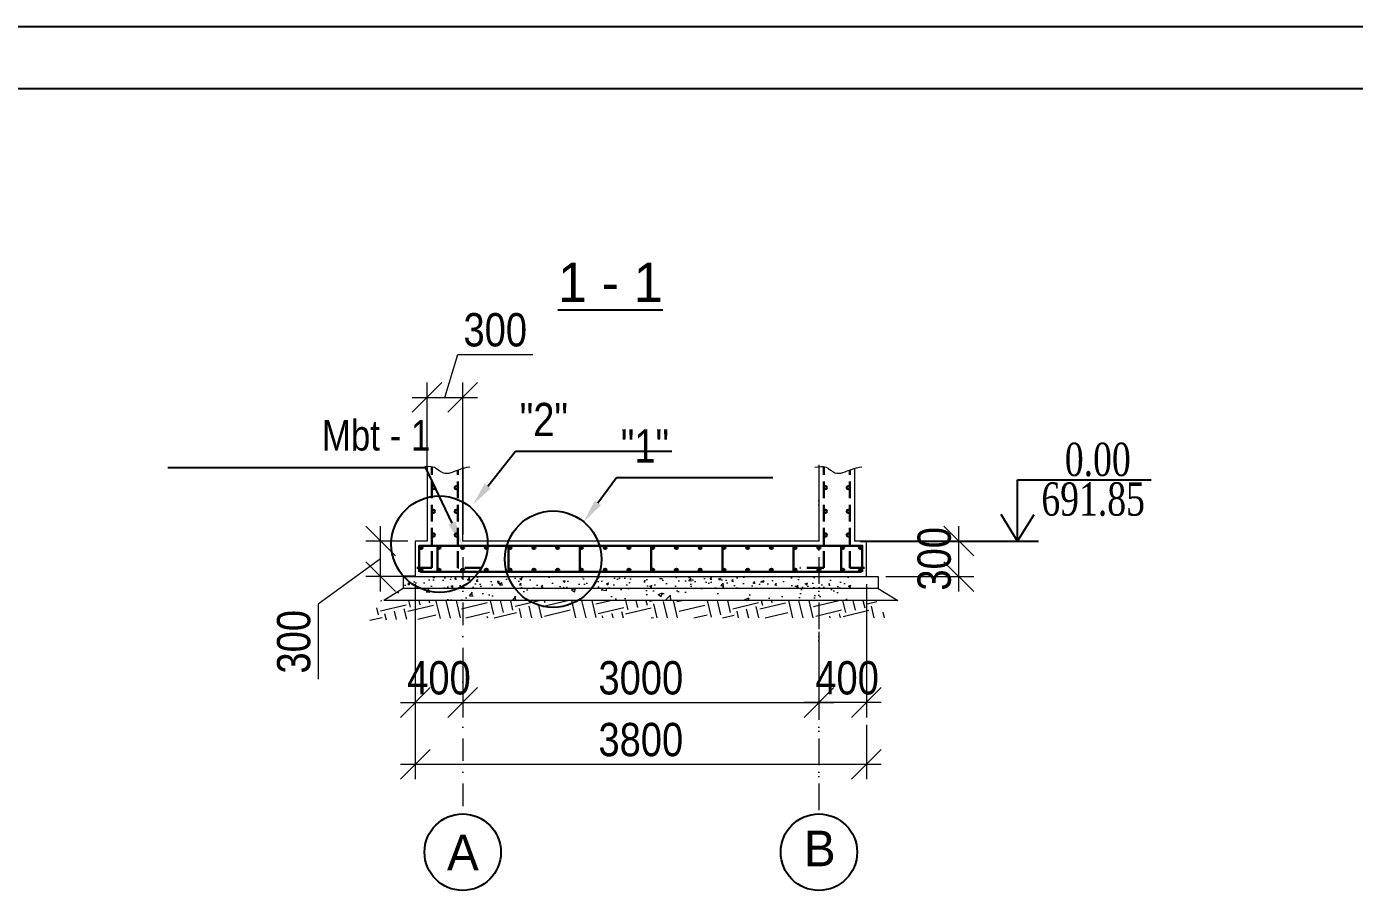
# Model space of a CAD drawing. Header units: millimetres. Extents: x 1177285 to 1225570, y -905119 to -683091.
# Drawn here: x 1206466 to 1217649, y -754235 to -746964 of the extents above; entities that cross this region are included whole.
import ezdxf
from ezdxf import colors
from ezdxf.entities.mleader import LeaderData, LeaderLine
from ezdxf.math import Vec2, Vec3

# ---------------------------------------------------------------- set-up
doc = ezdxf.new("R2010")
doc.units = ezdxf.units.MM
doc.linetypes.add('DASHDOT', pattern=[25.4, 12.7, -6.35, 0, -6.35])
doc.linetypes.add('Hidden Line', pattern=[391.222223, 282.222223, -109])
doc.layers.add('Annotation - Text', color=7, linetype='Continuous')
doc.layers.add('Layer3', color=7, linetype='Continuous', lineweight=13)
doc.styles.add('400', font='times.ttf', dxfattribs={"width": 0.75, "height": 300})
doc.styles.get("Standard").update_dxf_attribs({"font": 'a3ar(la).ttf'})
doc.styles.add('style3', font='ARIAAL_.TTF', dxfattribs={"height": 300})
doc.styles.add('style6', font='ARIALN.TTF', dxfattribs={"height": 300})
doc.styles.add('yazitipi', font='ARIALN.TTF')
doc.dimstyles.new('sevda', dxfattribs={"dimscale": 100, "dimtxt": 2.8, "dimasz": 2.5, "dimexe": 1.25, "dimexo": 0.625, "dimtad": 1, "dimtxsty": 'yazitipi', "dimblk": 'OBLIQUE', "dimcen": 2.5, "dimdle": 1.25, "dimclrd": 253, "dimclre": 253, "dimclrt": 73, "dimaunit": 1, "dimadec": 3, "dimazin": 0, "dimtfac": 1, "dimtmove": 1, "dimatfit": 3, "dimfxl": 1, "dimlwd": 13, "dimlwe": 13, "dimarcsym": 0})

# ---------------------------------------------------------------- blocks, each defined once
blk = doc.blocks.new('_Oblique')
at = {"color": 0, "linetype": 'ByBlock', "lineweight": -2}
blk.add_line((-0.5, -0.5), (0.5, 0.5), dxfattribs=at)
blk = doc.blocks.new('*D53')
at = {"color": 253, "lineweight": 13, "ltscale": 5, "transparency": 16777216}
for p, q in [((1213139, -752057), (1213139, -752778)), ((1210139, -752234), (1210139, -752778)), ((1210014, -752653), (1213264, -752653))]:
    blk.add_line(p, q, dxfattribs=at)
at = {"layer": 'Defpoints', "color": 0, "lineweight": 30, "ltscale": 5, "transparency": 16777216}
for p in [(1213139, -751994), (1210139, -752172), (1213139, -752653)]:
    blk.add_point(p, dxfattribs=at)
at = {"color": 253, "lineweight": 13, "ltscale": 5, "transparency": 16777216, "xscale": 250, "yscale": 250, "zscale": 250, "rotation": 180}
blk.add_blockref('_Oblique', (1210139, -752653), dxfattribs=at)
at = {"color": 253, "lineweight": 13, "ltscale": 5, "transparency": 16777216, "xscale": 250, "yscale": 250, "zscale": 250}
blk.add_blockref('_Oblique', (1213139, -752653), dxfattribs=at)
at = {"color": 73, "ltscale": 5, "transparency": 16777216, "insert": (1211639, -752447), "char_height": 280, "attachment_point": 5, "style": 'yazitipi'}
blk.add_mtext('3000', dxfattribs=at)
blk = doc.blocks.new('*D54')
at = {"color": 253, "lineweight": 13, "ltscale": 15, "transparency": 16777216}
for p, q in [((1209739, -752715), (1209739, -753298)), ((1213539, -752840), (1213539, -753298)), ((1209614, -753173), (1213664, -753173))]:
    blk.add_line(p, q, dxfattribs=at)
at = {"layer": 'Defpoints', "color": 0, "lineweight": 30, "ltscale": 15, "transparency": 16777216}
for p in [(1209739, -752653), (1213539, -752778), (1213539, -753173)]:
    blk.add_point(p, dxfattribs=at)
at = {"color": 253, "lineweight": 13, "ltscale": 15, "transparency": 16777216, "xscale": 250, "yscale": 250, "zscale": 250, "rotation": 180}
blk.add_blockref('_Oblique', (1209739, -753173), dxfattribs=at)
at = {"color": 253, "lineweight": 13, "ltscale": 15, "transparency": 16777216, "xscale": 250, "yscale": 250, "zscale": 250}
blk.add_blockref('_Oblique', (1213539, -753173), dxfattribs=at)
at = {"color": 73, "ltscale": 15, "transparency": 16777216, "insert": (1211639, -752967), "char_height": 280, "attachment_point": 5, "style": 'yazitipi'}
blk.add_mtext('3800', dxfattribs=at)
blk = doc.blocks.new('*D55')
at = {"color": 253, "lineweight": 13, "ltscale": 15, "transparency": 16777216}
for p, q in [((1209739, -751657), (1209739, -752778)), ((1210139, -752234), (1210139, -752778)), ((1209614, -752653), (1210264, -752653))]:
    blk.add_line(p, q, dxfattribs=at)
at = {"layer": 'Defpoints', "color": 0, "lineweight": 30, "ltscale": 15, "transparency": 16777216}
for p in [(1209739, -751594), (1210139, -752172), (1210139, -752653)]:
    blk.add_point(p, dxfattribs=at)
at = {"color": 253, "lineweight": 13, "ltscale": 15, "transparency": 16777216, "xscale": 250, "yscale": 250, "zscale": 250, "rotation": 180}
blk.add_blockref('_Oblique', (1209739, -752653), dxfattribs=at)
at = {"color": 253, "lineweight": 13, "ltscale": 15, "transparency": 16777216, "xscale": 250, "yscale": 250, "zscale": 250}
blk.add_blockref('_Oblique', (1210139, -752653), dxfattribs=at)
at = {"color": 73, "ltscale": 15, "transparency": 16777216, "insert": (1209939, -752447), "char_height": 280, "attachment_point": 5, "style": 'yazitipi'}
blk.add_mtext('400', dxfattribs=at)
blk = doc.blocks.new('*D56')
at = {"color": 253, "lineweight": 13, "ltscale": 15, "transparency": 16777216}
for p, q in [((1213539, -751657), (1213539, -752778)), ((1213139, -752057), (1213139, -752778)), ((1213664, -752653), (1213014, -752653))]:
    blk.add_line(p, q, dxfattribs=at)
at = {"layer": 'Defpoints', "color": 0, "lineweight": 30, "ltscale": 15, "transparency": 16777216}
for p in [(1213539, -751594), (1213139, -751994), (1213139, -752653)]:
    blk.add_point(p, dxfattribs=at)
at = {"color": 253, "lineweight": 13, "ltscale": 15, "transparency": 16777216, "xscale": 250, "yscale": 250, "zscale": 250, "rotation": 180}
blk.add_blockref('_Oblique', (1213139, -752653), dxfattribs=at)
at = {"color": 253, "lineweight": 13, "ltscale": 15, "transparency": 16777216, "xscale": 250, "yscale": 250, "zscale": 250}
blk.add_blockref('_Oblique', (1213539, -752653), dxfattribs=at)
at = {"color": 73, "ltscale": 15, "transparency": 16777216, "insert": (1213376, -752447), "char_height": 280, "attachment_point": 5, "style": 'yazitipi'}
blk.add_mtext('400', dxfattribs=at)
blk = doc.blocks.new('*D57')
at = {"color": 253, "lineweight": 13, "ltscale": 15, "transparency": 16777216}
for p, q in [((1214317, -751719), (1214317, -751169)), ((1213601, -751294), (1214442, -751294)), ((1213701, -751594), (1214442, -751594))]:
    blk.add_line(p, q, dxfattribs=at)
at = {"layer": 'Defpoints', "color": 0, "lineweight": 30, "ltscale": 15, "transparency": 16777216}
for p in [(1213539, -751294), (1214317, -751294), (1213639, -751594)]:
    blk.add_point(p, dxfattribs=at)
at = {"color": 253, "lineweight": 13, "ltscale": 15, "transparency": 16777216, "xscale": 250, "yscale": 250, "zscale": 250}
for p, rotation in [((1214317, -751294), 90), ((1214317, -751594), 270)]:
    blk.add_blockref('_Oblique', p, dxfattribs=dict(at, rotation=rotation))
at = {"color": 73, "ltscale": 15, "transparency": 16777216, "insert": (1214111, -751444), "char_height": 280, "attachment_point": 5, "rotation": 90, "style": 'yazitipi'}
blk.add_mtext('300', dxfattribs=at)
blk = doc.blocks.new('*D89')
at = {"color": 253, "lineweight": 13, "ltscale": 15, "transparency": 16777216}
for p, q in [((1209448, -751719), (1209448, -751169)), ((1209676, -751294), (1209323, -751294)), ((1209448, -751444), (1208923, -751826)), ((1209721, -751594), (1209323, -751594)), ((1208923, -751826), (1208923, -752458))]:
    blk.add_line(p, q, dxfattribs=at)
at = {"layer": 'Defpoints', "color": 0, "lineweight": 30, "ltscale": 15, "transparency": 16777216}
for p in [(1209448, -751294), (1209739, -751294), (1209784, -751594)]:
    blk.add_point(p, dxfattribs=at)
at = {"color": 253, "lineweight": 13, "ltscale": 15, "transparency": 16777216, "xscale": 250, "yscale": 250, "zscale": 250}
for p, rotation in [((1209448, -751294), 90), ((1209448, -751594), 270)]:
    blk.add_blockref('_Oblique', p, dxfattribs=dict(at, rotation=rotation))
at = {"color": 73, "ltscale": 15, "transparency": 16777216, "insert": (1208717, -752142), "char_height": 280, "attachment_point": 5, "rotation": 90, "style": 'yazitipi'}
blk.add_mtext('300', dxfattribs=at)
blk = doc.blocks.new('*D124')
at = {"color": 253, "lineweight": 13, "ltscale": 15, "transparency": 16777216}
for p, q in [((1209989, -750085), (1210097, -749723)), ((1210097, -749723), (1210729, -749723)), ((1209839, -750713), (1209839, -749960)), ((1210139, -750713), (1210139, -749960)), ((1209714, -750085), (1210264, -750085))]:
    blk.add_line(p, q, dxfattribs=at)
at = {"layer": 'Defpoints', "color": 0, "lineweight": 30, "ltscale": 15, "transparency": 16777216}
for p in [(1210139, -750085), (1209839, -750775), (1210139, -750775)]:
    blk.add_point(p, dxfattribs=at)
at = {"color": 253, "lineweight": 13, "ltscale": 15, "transparency": 16777216, "xscale": 250, "yscale": 250, "zscale": 250, "rotation": 180}
blk.add_blockref('_Oblique', (1209839, -750085), dxfattribs=at)
at = {"color": 253, "lineweight": 13, "ltscale": 15, "transparency": 16777216, "xscale": 250, "yscale": 250, "zscale": 250}
blk.add_blockref('_Oblique', (1210139, -750085), dxfattribs=at)
at = {"color": 73, "ltscale": 15, "transparency": 16777216, "insert": (1210413, -749518), "char_height": 280, "attachment_point": 5, "style": 'yazitipi'}
blk.add_mtext('300', dxfattribs=at)
blk = doc.blocks.new('ntnntyht')
at = {"color": 1, "lineweight": 25}
blk.add_line((1961564, -20955), (2003567, -20955), dxfattribs=at)
at = {"color": 1, "lineweight": 25, "ltscale": 15}
blk.add_line((2003045, -21477), (1963653, -21477), dxfattribs=at)

msp = doc.modelspace()

# ---------------------------------------------------------------- hatches: boundary and pattern name
at = {"lineweight": 9, "ltscale": 15}
h = msp.add_hatch(dxfattribs=at)
h.set_pattern_fill('ANGLE', color=256)
h.set_pattern_definition([(0, (200723.553, 8598.394), (0, 6.985), [5.08, -1.905]), (90, (200723.553, 8598.394), (-6.985, 4e-16), [5.08, -1.905])])
edge = h.paths.add_edge_path()
edge.add_arc((1209788.766, -751347.789), 13.384, 0, 360)
h = msp.add_hatch(dxfattribs=at)
h.set_pattern_fill('ANGLE', color=256)
h.set_pattern_definition([(0, (201023.553, 8598.394), (0, 6.985), [5.08, -1.905]), (90, (201023.553, 8598.394), (-6.985, 4e-16), [5.08, -1.905])])
edge = h.paths.add_edge_path()
edge.add_arc((1209938.766, -751347.789), 13.384, 0, 360)
h = msp.add_hatch(dxfattribs=at)
h.set_pattern_fill('ANGLE', color=256)
h.set_pattern_definition([(0, (205723.553, 8598.394), (0, 6.985), [5.08, -1.905]), (90, (205723.553, 8598.394), (-6.985, 4e-16), [5.08, -1.905])])
edge = h.paths.add_edge_path()
edge.add_arc((1210138.766, -751347.789), 13.384, 0, 360)
h = msp.add_hatch(dxfattribs=at)
h.set_pattern_fill('ANGLE', color=256)
h.set_pattern_definition([(0, (201273.553, 8598.394), (0, 6.985), [5.08, -1.905]), (90, (201273.553, 8598.394), (-6.985, 4e-16), [5.08, -1.905])])
edge = h.paths.add_edge_path()
edge.add_arc((1210338.766, -751347.789), 13.384, 0, 360)
h = msp.add_hatch(dxfattribs=at)
h.set_pattern_fill('ANGLE', color=256)
h.set_pattern_definition([(0, (201623.553, 8598.394), (0, 6.985), [5.08, -1.905]), (90, (201623.553, 8598.394), (-6.985, 4e-16), [5.08, -1.905])])
edge = h.paths.add_edge_path()
edge.add_arc((1210538.766, -751347.789), 13.384, 0, 360)
h = msp.add_hatch(dxfattribs=at)
h.set_pattern_fill('ANGLE', color=256)
h.set_pattern_definition([(0, (206323.553, 8598.394), (0, 6.985), [5.08, -1.905]), (90, (206323.553, 8598.394), (-6.985, 4e-16), [5.08, -1.905])])
edge = h.paths.add_edge_path()
edge.add_arc((1210738.766, -751347.789), 13.384, 0, 360)
h = msp.add_hatch(dxfattribs=at)
h.set_pattern_fill('ANGLE', color=256)
h.set_pattern_definition([(0, (201873.553, 8598.394), (0, 6.985), [5.08, -1.905]), (90, (201873.553, 8598.394), (-6.985, 4e-16), [5.08, -1.905])])
edge = h.paths.add_edge_path()
edge.add_arc((1210938.766, -751347.789), 13.384, 0, 360)
h = msp.add_hatch(dxfattribs=at)
h.set_pattern_fill('ANGLE', color=256)
h.set_pattern_definition([(0, (202223.553, 8598.394), (0, 6.985), [5.08, -1.905]), (90, (202223.553, 8598.394), (-6.985, 4e-16), [5.08, -1.905])])
edge = h.paths.add_edge_path()
edge.add_arc((1211138.766, -751347.789), 13.384, 0, 360)
h = msp.add_hatch(dxfattribs=at)
h.set_pattern_fill('ANGLE', color=256)
h.set_pattern_definition([(0, (206923.553, 8598.394), (0, 6.985), [5.08, -1.905]), (90, (206923.553, 8598.394), (-6.985, 4e-16), [5.08, -1.905])])
edge = h.paths.add_edge_path()
edge.add_arc((1211338.766, -751347.789), 13.384, 0, 360)
h = msp.add_hatch(dxfattribs=at)
h.set_pattern_fill('ANGLE', color=256)
h.set_pattern_definition([(0, (202473.553, 8598.394), (0, 6.985), [5.08, -1.905]), (90, (202473.553, 8598.394), (-6.985, 4e-16), [5.08, -1.905])])
edge = h.paths.add_edge_path()
edge.add_arc((1211538.766, -751347.789), 13.384, 0, 360)
h = msp.add_hatch(dxfattribs=at)
h.set_pattern_fill('ANGLE', color=256)
h.set_pattern_definition([(0, (202823.553, 8598.394), (0, 6.985), [5.08, -1.905]), (90, (202823.553, 8598.394), (-6.985, 4e-16), [5.08, -1.905])])
edge = h.paths.add_edge_path()
edge.add_arc((1211738.766, -751347.789), 13.384, 0, 360)
h = msp.add_hatch(dxfattribs=at)
h.set_pattern_fill('ANGLE', color=256)
h.set_pattern_definition([(0, (207523.553, 8598.394), (0, 6.985), [5.08, -1.905]), (90, (207523.553, 8598.394), (-6.985, 4e-16), [5.08, -1.905])])
edge = h.paths.add_edge_path()
edge.add_arc((1211938.766, -751347.789), 13.384, 0, 360)
h = msp.add_hatch(dxfattribs=at)
h.set_pattern_fill('ANGLE', color=256)
h.set_pattern_definition([(0, (203073.553, 8598.394), (0, 6.985), [5.08, -1.905]), (90, (203073.553, 8598.394), (-6.985, 4e-16), [5.08, -1.905])])
edge = h.paths.add_edge_path()
edge.add_arc((1212138.766, -751347.789), 13.384, 0, 360)
h = msp.add_hatch(dxfattribs=at)
h.set_pattern_fill('ANGLE', color=256)
h.set_pattern_definition([(0, (203423.553, 8598.394), (0, 6.985), [5.08, -1.905]), (90, (203423.553, 8598.394), (-6.985, 4e-16), [5.08, -1.905])])
edge = h.paths.add_edge_path()
edge.add_arc((1212338.766, -751347.789), 13.384, 0, 360)
h = msp.add_hatch(dxfattribs=at)
h.set_pattern_fill('ANGLE', color=256)
h.set_pattern_definition([(0, (208123.553, 8598.394), (0, 6.985), [5.08, -1.905]), (90, (208123.553, 8598.394), (-6.985, 4e-16), [5.08, -1.905])])
edge = h.paths.add_edge_path()
edge.add_arc((1212538.766, -751347.789), 13.384, 0, 360)
h = msp.add_hatch(dxfattribs=at)
h.set_pattern_fill('ANGLE', color=256)
h.set_pattern_definition([(0, (203673.553, 8598.394), (0, 6.985), [5.08, -1.905]), (90, (203673.553, 8598.394), (-6.985, 4e-16), [5.08, -1.905])])
edge = h.paths.add_edge_path()
edge.add_arc((1212738.766, -751347.789), 13.384, 0, 360)
h = msp.add_hatch(dxfattribs=at)
h.set_pattern_fill('ANGLE', color=256)
h.set_pattern_definition([(0, (204023.553, 8598.394), (0, 6.985), [5.08, -1.905]), (90, (204023.553, 8598.394), (-6.985, 4e-16), [5.08, -1.905])])
edge = h.paths.add_edge_path()
edge.add_arc((1212938.766, -751347.789), 13.384, 0, 360)
h = msp.add_hatch(dxfattribs=at)
h.set_pattern_fill('ANGLE', color=256)
h.set_pattern_definition([(0, (208723.553, 8598.394), (0, 6.985), [5.08, -1.905]), (90, (208723.553, 8598.394), (-6.985, 4e-16), [5.08, -1.905])])
edge = h.paths.add_edge_path()
edge.add_arc((1213138.766, -751347.789), 13.384, 0, 360)
h = msp.add_hatch(dxfattribs=at)
h.set_pattern_fill('ANGLE', color=256)
h.set_pattern_definition([(0, (208923.553, 8598.394), (0, 6.985), [5.08, -1.905]), (90, (208923.553, 8598.394), (-6.985, 4e-16), [5.08, -1.905])])
edge = h.paths.add_edge_path()
edge.add_arc((1213338.766, -751347.789), 13.384, 0, 360)
h = msp.add_hatch(dxfattribs=at)
h.set_pattern_fill('ANGLE', color=256)
h.set_pattern_definition([(0, (209073.553, 8598.394), (0, 6.985), [5.08, -1.905]), (90, (209073.553, 8598.394), (-6.985, 4e-16), [5.08, -1.905])])
edge = h.paths.add_edge_path()
edge.add_arc((1213488.766, -751347.789), 13.384, 0, 360)
h = msp.add_hatch(dxfattribs=at)
h.set_pattern_fill('ANGLE', color=256)
h.set_pattern_definition([(0, (200723.7004, 8405.559), (0, 6.985), [5.08, -1.905]), (90, (200723.7004, 8405.559), (-6.985, 4e-16), [5.08, -1.905])])
edge = h.paths.add_edge_path()
edge.add_arc((1209788.914, -751540.624), 13.384, 0, 360)
h = msp.add_hatch(dxfattribs=at)
h.set_pattern_fill('ANGLE', color=256)
h.set_pattern_definition([(0, (201023.7004, 8405.559), (0, 6.985), [5.08, -1.905]), (90, (201023.7004, 8405.559), (-6.985, 4e-16), [5.08, -1.905])])
edge = h.paths.add_edge_path()
edge.add_arc((1209938.914, -751540.624), 13.384, 0, 360)
h = msp.add_hatch(dxfattribs=at)
h.set_pattern_fill('ANGLE', color=256)
h.set_pattern_definition([(0, (205723.7004, 8405.559), (0, 6.985), [5.08, -1.905]), (90, (205723.7004, 8405.559), (-6.985, 4e-16), [5.08, -1.905])])
edge = h.paths.add_edge_path()
edge.add_arc((1210138.914, -751540.624), 13.384, 0, 360)
h = msp.add_hatch(dxfattribs=at)
h.set_pattern_fill('ANGLE', color=256)
h.set_pattern_definition([(0, (201273.7004, 8405.559), (0, 6.985), [5.08, -1.905]), (90, (201273.7004, 8405.559), (-6.985, 4e-16), [5.08, -1.905])])
edge = h.paths.add_edge_path()
edge.add_arc((1210338.914, -751540.624), 13.384, 0, 360)
h = msp.add_hatch(dxfattribs=at)
h.set_pattern_fill('ANGLE', color=256)
h.set_pattern_definition([(0, (201623.7004, 8405.559), (0, 6.985), [5.08, -1.905]), (90, (201623.7004, 8405.559), (-6.985, 4e-16), [5.08, -1.905])])
edge = h.paths.add_edge_path()
edge.add_arc((1210538.914, -751540.624), 13.384, 0, 360)
h = msp.add_hatch(dxfattribs=at)
h.set_pattern_fill('ANGLE', color=256)
h.set_pattern_definition([(0, (206323.7004, 8405.559), (0, 6.985), [5.08, -1.905]), (90, (206323.7004, 8405.559), (-6.985, 4e-16), [5.08, -1.905])])
edge = h.paths.add_edge_path()
edge.add_arc((1210738.914, -751540.624), 13.384, 0, 360)
h = msp.add_hatch(dxfattribs=at)
h.set_pattern_fill('ANGLE', color=256)
h.set_pattern_definition([(0, (201873.7004, 8405.559), (0, 6.985), [5.08, -1.905]), (90, (201873.7004, 8405.559), (-6.985, 4e-16), [5.08, -1.905])])
edge = h.paths.add_edge_path()
edge.add_arc((1210938.914, -751540.624), 13.384, 0, 360)
h = msp.add_hatch(dxfattribs=at)
h.set_pattern_fill('ANGLE', color=256)
h.set_pattern_definition([(0, (202223.7004, 8405.559), (0, 6.985), [5.08, -1.905]), (90, (202223.7004, 8405.559), (-6.985, 4e-16), [5.08, -1.905])])
edge = h.paths.add_edge_path()
edge.add_arc((1211138.914, -751540.624), 13.384, 0, 360)
h = msp.add_hatch(dxfattribs=at)
h.set_pattern_fill('ANGLE', color=256)
h.set_pattern_definition([(0, (206923.7004, 8405.559), (0, 6.985), [5.08, -1.905]), (90, (206923.7004, 8405.559), (-6.985, 4e-16), [5.08, -1.905])])
edge = h.paths.add_edge_path()
edge.add_arc((1211338.914, -751540.624), 13.384, 0, 360)
h = msp.add_hatch(dxfattribs=at)
h.set_pattern_fill('ANGLE', color=256)
h.set_pattern_definition([(0, (202473.7004, 8405.559), (0, 6.985), [5.08, -1.905]), (90, (202473.7004, 8405.559), (-6.985, 4e-16), [5.08, -1.905])])
edge = h.paths.add_edge_path()
edge.add_arc((1211538.914, -751540.624), 13.384, 0, 360)
h = msp.add_hatch(dxfattribs=at)
h.set_pattern_fill('ANGLE', color=256)
h.set_pattern_definition([(0, (202823.7004, 8405.559), (0, 6.985), [5.08, -1.905]), (90, (202823.7004, 8405.559), (-6.985, 4e-16), [5.08, -1.905])])
edge = h.paths.add_edge_path()
edge.add_arc((1211738.914, -751540.624), 13.384, 0, 360)
h = msp.add_hatch(dxfattribs=at)
h.set_pattern_fill('ANGLE', color=256)
h.set_pattern_definition([(0, (207523.7004, 8405.559), (0, 6.985), [5.08, -1.905]), (90, (207523.7004, 8405.559), (-6.985, 4e-16), [5.08, -1.905])])
edge = h.paths.add_edge_path()
edge.add_arc((1211938.914, -751540.624), 13.384, 0, 360)
h = msp.add_hatch(dxfattribs=at)
h.set_pattern_fill('ANGLE', color=256)
h.set_pattern_definition([(0, (203073.7004, 8405.559), (0, 6.985), [5.08, -1.905]), (90, (203073.7004, 8405.559), (-6.985, 4e-16), [5.08, -1.905])])
edge = h.paths.add_edge_path()
edge.add_arc((1212138.914, -751540.624), 13.384, 0, 360)
h = msp.add_hatch(dxfattribs=at)
h.set_pattern_fill('ANGLE', color=256)
h.set_pattern_definition([(0, (203423.7004, 8405.559), (0, 6.985), [5.08, -1.905]), (90, (203423.7004, 8405.559), (-6.985, 4e-16), [5.08, -1.905])])
edge = h.paths.add_edge_path()
edge.add_arc((1212338.914, -751540.624), 13.384, 0, 360)
h = msp.add_hatch(dxfattribs=at)
h.set_pattern_fill('ANGLE', color=256)
h.set_pattern_definition([(0, (208123.7004, 8405.559), (0, 6.985), [5.08, -1.905]), (90, (208123.7004, 8405.559), (-6.985, 4e-16), [5.08, -1.905])])
edge = h.paths.add_edge_path()
edge.add_arc((1212538.914, -751540.624), 13.384, 0, 360)
h = msp.add_hatch(dxfattribs=at)
h.set_pattern_fill('ANGLE', color=256)
h.set_pattern_definition([(0, (203673.7004, 8405.559), (0, 6.985), [5.08, -1.905]), (90, (203673.7004, 8405.559), (-6.985, 4e-16), [5.08, -1.905])])
edge = h.paths.add_edge_path()
edge.add_arc((1212738.914, -751540.624), 13.384, 0, 360)
h = msp.add_hatch(dxfattribs=at)
h.set_pattern_fill('ANGLE', color=256)
h.set_pattern_definition([(0, (204023.7004, 8405.559), (0, 6.985), [5.08, -1.905]), (90, (204023.7004, 8405.559), (-6.985, 4e-16), [5.08, -1.905])])
edge = h.paths.add_edge_path()
edge.add_arc((1212938.914, -751540.624), 13.384, 0, 360)
h = msp.add_hatch(dxfattribs=at)
h.set_pattern_fill('ANGLE', color=256)
h.set_pattern_definition([(0, (208723.7004, 8405.559), (0, 6.985), [5.08, -1.905]), (90, (208723.7004, 8405.559), (-6.985, 4e-16), [5.08, -1.905])])
edge = h.paths.add_edge_path()
edge.add_arc((1213138.914, -751540.624), 13.384, 0, 360)
h = msp.add_hatch(dxfattribs=at)
h.set_pattern_fill('ANGLE', color=256)
h.set_pattern_definition([(0, (208923.7004, 8405.559), (0, 6.985), [5.08, -1.905]), (90, (208923.7004, 8405.559), (-6.985, 4e-16), [5.08, -1.905])])
edge = h.paths.add_edge_path()
edge.add_arc((1213338.914, -751540.624), 13.384, 0, 360)
h = msp.add_hatch(dxfattribs=at)
h.set_pattern_fill('ANGLE', color=256)
h.set_pattern_definition([(0, (209073.7004, 8405.559), (0, 6.985), [5.08, -1.905]), (90, (209073.7004, 8405.559), (-6.985, 4e-16), [5.08, -1.905])])
edge = h.paths.add_edge_path()
edge.add_arc((1213488.914, -751540.624), 13.384, 0, 360)
at = {"lineweight": 13}
h = msp.add_hatch(dxfattribs=at)
h.set_pattern_fill('AR-CONC', color=256, scale=2)
h.paths.add_polyline_path([(1209448.995, -751794.007), (1209613.766, -751694.007), (1213413.766, -751694.007), (1213578.538, -751794.007)])
at = {"lineweight": 5, "ltscale": 5}
h = msp.add_hatch(dxfattribs=at)
h.set_pattern_fill('AR-CONC', color=4)
h.set_pattern_definition([(50, (416412.4, -49273.38), (182.18467, -15.939086), [19.05, -209.55]), (355, (416412.4, -49273.38), (-35.24342, 191.056845), [15.24, -167.640584]), (100.451445, (416427.58, -49274.71), (146.941247, 175.117752), [16.19001, -178.090245]), (46.1842, (416412.4, -49222.58), (271.07904, -42.04233), [28.575, -314.325]), (96.635558, (416435, -49226.08), (237.404134, 247.426125), [24.28502, -267.13561]), (351.18415, (416412.4, -49222.58), (237.404134, 247.426125), [22.85997, -251.45973]), (21, (416437.8, -49235.28), (151.614391, -102.265198), [19.05, -209.55]), (326, (416437.8, -49235.28), (61.802028, 184.187966), [15.24, -167.64]), (71.451445, (416450.43, -49243.8), (213.41642, 81.92277), [16.19001, -178.089938]), (37.5, (416412.4, -49273.38), (3.0886033, 84.555039), [0, -165.608, 0, -170.18, 0, -168.275]), (7.5, (416412.4, -49273.38), (66.8196625, 100.180575), [0, -97.028, 0, -161.798, 0, -64.135]), (327.5, (416355.756, -49273.38), (135.590595, -5.728744), [0, -63.5, 0, -198.12, 0, -262.89]), (317.5, (416330.36, -49273.38), (148.129181, 25.426491), [0, -82.55, 0, -131.572, 0, -186.69])])
h.paths.add_polyline_path([(1209613.766, -751694.007), (1209613.766, -751594.007), (1213413.766, -751594.007), (1213413.766, -751694.007)])
at = {"layer": 'Annotation - Text', "lineweight": 5, "ltscale": 20}
h = msp.add_hatch(dxfattribs=at)
h.set_pattern_fill('EARTH', color=253, scale=35, angle=-76.6397816)
h.set_pattern_definition([(283.360218, (340791.28, -46087.32), (267.590996, -164.8793), [222.25, -222.25]), (283.360218, (340872.37, -46068.07), (267.590996, -164.8793), [222.25, -222.25]), (283.360218, (340953.46, -46048.8), (267.590996, -164.8793), [222.25, -222.25]), (13.360218, (340986.9, -46069.42), (164.8793, 267.590996), [222.25, -222.25]), (13.360218, (341006.16, -46150.5), (164.8793, 267.590996), [222.25, -222.25]), (13.360218, (341025.42, -46231.6), (164.8793, 267.590996), [222.25, -222.25])])
h.paths.add_polyline_path([(1210145.563, -751794.007), (1210145.563, -751940.477), (1209351.213, -751961.228), (1209448.995, -751794.007)])
h.paths.add_polyline_path([(1210145.563, -751794.007), (1210145.563, -751940.477), (1213703.68, -751941.637), (1213619.809, -751793.618)])

# ---------------------------------------------------------------- linework, layer by layer
at = {"color": 3, "lineweight": 15, "ltscale": 15}
for p, q in [((1209838.766, -750665.804), (1209838.766, -751294.007)), ((1210138.766, -750681.846), (1210138.766, -751094.007)), ((1213138.766, -750652.119), (1213138.766, -751298.651)), ((1213438.766, -750681.846), (1213438.766, -751294.007))]:
    msp.add_line(p, q, dxfattribs=at)
at = {"linetype": 'Hidden Line', "lineweight": 30, "ltscale": 0.5}
for p, q in [((1209878.766, -751520.807), (1209878.766, -750665.86)), ((1213178.766, -751520.807), (1213178.766, -750665.86)), ((1210098.766, -751520.807), (1210098.766, -750697.536)), ((1213398.766, -751520.807), (1213398.766, -750697.536)), ((1209878.766, -751520.807), (1209753.766, -751520.807)), ((1210298.766, -751520.807), (1210098.766, -751520.807)), ((1213178.766, -751520.807), (1212978.766, -751520.807)), ((1213523.766, -751520.807), (1213398.766, -751520.807))]:
    msp.add_line(p, q, dxfattribs=at)
at = {"linetype": 'DASHDOT', "lineweight": 15, "ltscale": 15}
for p, q in [((1210138.766, -750668.194), (1210138.766, -753591.302)), ((1213138.766, -750668.194), (1213138.766, -753591.302)), ((1213138.766, -750702.35), (1213138.766, -753591.302))]:
    msp.add_line(p, q, dxfattribs=at)
at = {"color": 0}
msp.add_line((1214811.707, -751294.007), (1214811.707, -750778.183), dxfattribs=at)
at = {"color": 7}
msp.add_line((1214811.707, -750778.183), (1215938.016, -750778.183), dxfattribs=at)
at = {"lineweight": 30, "ltscale": 15}
for p, q in [((1209925.383, -751347.789), (1209925.53, -751540.624)), ((1210525.383, -751347.789), (1210525.53, -751540.624)), ((1211125.383, -751347.789), (1211125.53, -751540.624)), ((1211725.383, -751347.789), (1211725.53, -751540.624)), ((1212325.383, -751347.789), (1212325.53, -751540.624)), ((1212925.383, -751347.789), (1212925.53, -751540.624)), ((1213325.383, -751347.789), (1213325.53, -751540.624))]:
    msp.add_line(p, q, dxfattribs=at)
at = {"ltscale": 15}
for p, q in [((1213488.6, -751294.007), (1214987.943, -751294.007)), ((1209738.766, -751594.007), (1209638.766, -751594.007))]:
    msp.add_line(p, q, dxfattribs=at)
at = {"color": 1, "lineweight": 9, "ltscale": 5}
for p, q in [((1209638.766, -751694.007), (1209473.995, -751794.007)), ((1209638.766, -751594.007), (1209638.766, -751694.007)), ((1211992.571, -751694.007), (1209638.766, -751694.007)), ((1213538.766, -751594.007), (1213638.766, -751594.007)), ((1213638.766, -751594.007), (1213638.766, -751694.007)), ((1213638.766, -751694.007), (1213803.538, -751794.007)), ((1213803.538, -751794.007), (1209473.995, -751794.007))]:
    msp.add_line(p, q, dxfattribs=at)
at = {"color": 3, "lineweight": 15, "ltscale": 15}
for points in [[(1213138.766, -751294.007), (1210138.766, -751294.007), (1210138.766, -750681.846)], [(1209838.766, -751294.007), (1209738.766, -751294.007), (1209738.766, -751594.007), (1213538.766, -751594.007)], [(1213538.766, -751594.007), (1213538.766, -751294.007), (1213438.766, -751294.007)], [(1213528.753, -751294.007), (1213538.766, -751294.007)]]:
    msp.add_lwpolyline(points, dxfattribs=at)
at = {"color": 7, "ltscale": 15}
for points in [[(1214811.707, -751294.007), (1214673.105, -751069.663)], [(1214811.707, -751294.007), (1214950.309, -751069.663)]]:
    msp.add_lwpolyline(points, dxfattribs=at)
at = {"lineweight": 30, "ltscale": 15}
for points in [[(1213504.282, -751554.007), (1213504.282, -751334.007), (1209833.251, -751334.007), (1209773.251, -751334.007), (1209773.251, -751554.007)], [(1209788.914, -751554.007), (1213488.914, -751554.007)]]:
    msp.add_lwpolyline(points, dxfattribs=at)
at = {"color": 1, "lineweight": 15, "ltscale": 15}
msp.add_lwpolyline([(1213638.766, -751694.007), (1210338.766, -751694.007)], dxfattribs=at)
at = {"lineweight": 30, "ltscale": 15}
for centre in [(1209892.15, -750844.007), (1210084.224, -750844.007), (1213193.309, -750844.007), (1213385.383, -750844.007), (1209892.15, -751044.007), (1210084.224, -751044.007), (1213193.309, -751044.007), (1213385.383, -751044.007), (1209892.15, -751244.007), (1210084.224, -751244.007), (1213193.309, -751244.007), (1213385.383, -751244.007), (1209788.766, -751347.789), (1209938.766, -751347.789), (1210138.766, -751347.789), (1210338.766, -751347.789), (1210538.766, -751347.789), (1210738.766, -751347.789), (1210938.766, -751347.789), (1211138.766, -751347.789), (1211338.766, -751347.789), (1211538.766, -751347.789), (1211738.766, -751347.789), (1211938.766, -751347.789), (1212138.766, -751347.789), (1212338.766, -751347.789), (1212538.766, -751347.789), (1212738.766, -751347.789), (1212938.766, -751347.789), (1213138.766, -751347.789), (1213338.766, -751347.789), (1213488.766, -751347.789), (1209788.914, -751540.624), (1209938.914, -751540.624), (1210138.914, -751540.624), (1210338.914, -751540.624), (1210538.914, -751540.624), (1210738.914, -751540.624), (1210938.914, -751540.624), (1211138.914, -751540.624), (1211338.914, -751540.624), (1211538.914, -751540.624), (1211738.914, -751540.624), (1211938.914, -751540.624), (1212138.914, -751540.624), (1212338.914, -751540.624), (1212538.914, -751540.624), (1212738.914, -751540.624), (1212938.914, -751540.624), (1213138.914, -751540.624), (1213338.914, -751540.624), (1213488.914, -751540.624)]:
    msp.add_circle(centre, 13.384, dxfattribs=at)
at = {"ltscale": 15}
for centre in [(1209943.149, -751320.613), (1210900.983, -751446.51)]:
    msp.add_circle(centre, 405.89, dxfattribs=at)
at = {"ltscale": 2}
for centre in [(1210138.766, -753913.028), (1213138.766, -753913.028)]:
    msp.add_circle(centre, 321.726, dxfattribs=at)
at = {"color": 3, "lineweight": 15, "ltscale": 15}
for points, knots in [([(1209800.887, -750672.523), (1209835.65, -750666.166), (1209900.939, -750654.227), (1209984.179, -750751.933), (1210097.294, -750690.344), (1210170.698, -750674.792), (1210198.766, -750668.845)], [0, 0, 0, 0, 99.142367805, 186.200892784, 328.815823768, 417.110556917, 417.110556917, 417.110556917, 417.110556917]), ([(1213105.538, -750672.523), (1213138.636, -750666.593), (1213202.227, -750655.199), (1213284.129, -750752.118), (1213397.302, -750690.312), (1213470.701, -750674.783), (1213498.766, -750668.845)], [0, 0, 0, 0, 94.491133148, 181.549658127, 324.16458911, 412.459322259, 412.459322259, 412.459322259, 412.459322259])]:
    msp.add_open_spline(points, degree=3, knots=knots, dxfattribs=at)

# ---------------------------------------------------------------- block references
at = {"color": 3, "xscale": 1.004925508461463, "yscale": 1.004925508461463, "zscale": 1.004925508461463}
msp.add_blockref('ntnntyht', (-787866.274, -725906.376), dxfattribs=at)

# ---------------------------------------------------------------- texts
at = {"lineweight": 9, "char_height": 280, "width": 23109.77763, "attachment_point": 1, "style": '400'}
for s, insert in [('{\\fTimes New Roman|b0|i0|c238|p18;0.0}0', (1215209.74, -750466.846)), ('{\\fTimes New Roman|b0|i0|c238|p18;691.85}', (1215012.082, -750800.244))]:
    msp.add_mtext(s, dxfattribs=dict(at, insert=insert))
at = {"ltscale": 2, "char_height": 300, "width": 6406.56045, "attachment_point": 3, "style": 'style3'}
for s, insert in [('A', (1210274.23, -753765.268)), ('B', (1213279.408, -753731.643))]:
    msp.add_mtext(s, dxfattribs=dict(at, insert=insert))
at = {"layer": 'Layer3', "color": 0, "lineweight": 25, "insert": (1215093.968, -748951.307), "char_height": 520, "width": 7423.62436, "attachment_point": 3}
msp.add_mtext('\\pxqc;{\\H0.63462x;\\L1 - 1\\H0.9845x;\\l }', dxfattribs=at)

# ---------------------------------------------------------------- dimensions: what is measured, and where the dimension line sits
at = {"ltscale": 15}
for base, p1, p2, angle, picture, middle in [((1210138.766, -750084.855), (1209838.766, -750775.047), (1210138.766, -750775.047), 180, '*D124', (1210159.78, -749517.684)), ((1213538.766, -753172.877), (1209738.766, -752652.877), (1213538.766, -752777.877), 0, '*D54', (1211638.766, -752967.416))]:
    dim = msp.add_linear_dim(base=base, p1=p1, p2=p2, angle=angle, dimstyle='sevda', dxfattribs=at)
    dim.commit()
    dim.dimension.update_dxf_attribs({"geometry": picture, "text_midpoint": middle})
for base, p1, p2, angle, picture, middle in [((1214316.56, -751294.007), (1213638.766, -751594.007), (1213538.766, -751294.007), 90, '*D57', (1214316.56, -751444.007)), ((1209447.775, -751294.007), (1209783.761, -751594.007), (1209738.766, -751294.007), 90, '*D89', (1208922.727, -751888.568)), ((1210138.766, -752652.877), (1209738.766, -751594.007), (1210138.766, -752171.71), 0, '*D55', (1209938.766, -752652.877)), ((1213138.766, -752652.877), (1213538.766, -751594.007), (1213138.766, -751994.007), 180, '*D56', (1213376.266, -752652.877))]:
    dim = msp.add_linear_dim(base=base, p1=p1, p2=p2, angle=angle, dimstyle='sevda', dxfattribs=at)
    dim.commit()
    dim.dimension.update_dxf_attribs({"geometry": picture, "text_midpoint": middle, "dimtype": 160})
at = {"ltscale": 5}
dim = msp.add_linear_dim(base=(1213138.766, -752652.877), p1=(1210138.766, -752171.71), p2=(1213138.766, -751994.007), angle=0, dimstyle='sevda', dxfattribs=at)
dim.commit()
dim.dimension.update_dxf_attribs({"geometry": '*D53', "text_midpoint": (1211638.766, -752447.416)})

# ---------------------------------------------------------------- leaders
at = {"color": 13, "linetype": 'ByBlock', "lineweight": 9}
ml = msp.add_multileader_mtext('Standard', dxfattribs=at)
ml.set_content('{\\fArial Narrow|b0|i0|c238|p34;\\H0.8x;\\C256;"2"    \\H1.25x; }', color=3, style='style6')
ml.set_leader_properties()
ml.build(insert=Vec2(0, 0))
ml.multileader.update_dxf_attribs({"text_left_attachment_type": 6, "text_right_attachment_type": 6, "dogleg_length": 50, "arrow_head_size": 200})
ctx = ml.context
ctx.base_point, ctx.char_height, ctx.arrow_head_size, ctx.landing_gap_size, ctx.plane_origin = Vec3(1210633.908, -750537.529), 350, 200, 0.15, Vec3(1203994.684, -746464.342)
ctx.left_attachment, ctx.right_attachment, ctx.text_align_type = 6, 6, 1
notes = []
notes.append((ctx, [(0, (1, 1, 0), (1210583.908, -750537.529), (1, 0), 50, [(0, [(1210225.032, -750987.481)], 0, [])])]))
ctx.mtext.insert, ctx.mtext.alignment, ctx.mtext.flow_direction = Vec3(1210822.284, -750131.529), 2, 5
ml = msp.add_multileader_mtext('Standard', dxfattribs=at)
ml.set_content('{\\fArial Narrow|b0|i0|c238|p34;\\H0.73143x;\\C256;Mbt - 1  \\H1.3672x;    }', color=3, style='style6')
ml.set_leader_properties()
ml.build(insert=Vec2(0, 0))
ml.multileader.update_dxf_attribs({"text_left_attachment_type": 6, "text_right_attachment_type": 6, "dogleg_length": 0.36, "arrow_head_size": 200})
ctx = ml.context
ctx.base_point, ctx.char_height, ctx.arrow_head_size, ctx.landing_gap_size, ctx.plane_origin = Vec3(1208990.981, -750677.488), 350, 200, 0.15, Vec3(1216872.173, -746190.102)
ctx.left_attachment, ctx.right_attachment, ctx.text_align_type = 6, 6, 1
notes.append((ctx, [(0, (1, 1, 0), (1209828.27, -750677.488), (-1, 0), 0.36, [(0, [(1210134.596, -751324.901)], 0, [])])]))
ctx.mtext.insert, ctx.mtext.alignment, ctx.mtext.flow_direction = Vec3(1209409.446, -750276.288), 2, 5
ml = msp.add_multileader_mtext('Standard', dxfattribs=at)
ml.set_content('{\\fArial Narrow|b0|i0|c238|p34;\\H0.8x;\\C256;"1"    \\H1.25x; }', color=3, style='style6')
ml.set_leader_properties()
ml.build(insert=Vec2(0, 0))
ml.multileader.update_dxf_attribs({"text_left_attachment_type": 6, "text_right_attachment_type": 6, "dogleg_length": 50, "arrow_head_size": 200})
ctx = ml.context
ctx.base_point, ctx.char_height, ctx.arrow_head_size, ctx.landing_gap_size, ctx.plane_origin = Vec3(1211485.126, -750760.243), 350, 200, 0.15, Vec3(1218550.015, -746659.887)
ctx.left_attachment, ctx.right_attachment, ctx.text_align_type = 6, 6, 1
notes.append((ctx, [(1, (1, 1, 0), (1211435.126, -750760.243), (1, 0), 50, [(0, [(1211158.223, -751132.545)], 0, [])])]))
ctx.mtext.insert, ctx.mtext.alignment, ctx.mtext.flow_direction = Vec3(1211673.503, -750354.243), 2, 5
for ctx, leaders in notes:
    for number, flags, end, landing, length, lines in leaders:
        leader = LeaderData()
        leader.index, (leader.has_last_leader_line, leader.has_dogleg_vector, leader.attachment_direction) = number, flags
        leader.last_leader_point, leader.dogleg_vector, leader.dogleg_length = Vec3(end), Vec3(landing), length
        for number, points, colour, breaks in lines:
            line = LeaderLine()
            line.index, line.vertices, line.color, line.breaks = number, Vec3.list(points), colors.encode_raw_color(colour), breaks
            leader.lines.append(line)
        ctx.leaders.append(leader)

doc.saveas('drawing.dxf')
